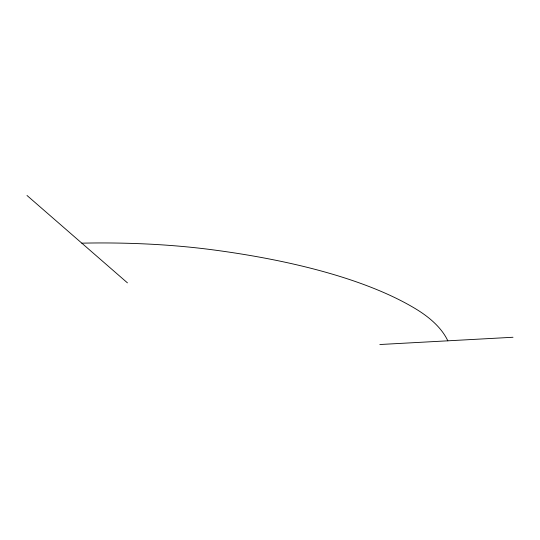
<?xml version="1.0" encoding="UTF-8"?>
<svg xmlns="http://www.w3.org/2000/svg" width="540" height="540" viewBox="0 0 540 540"><rect width="100%" height="100%" fill="white"/><g stroke="black" fill="none" stroke-linecap="round" stroke-linejoin="round"><path stroke-width="0.81" d="M379.829 344.52L513 337.264M27 195.48L127.44 282.859M81.817 243.162A366.296 131.065 -4.3 0 1 212.625 249.811A522.383 166.219 -3.7 0 1 416.178 309.157A339.836 118.409 -6 0 1 447.829 340.814"/></g></svg>
